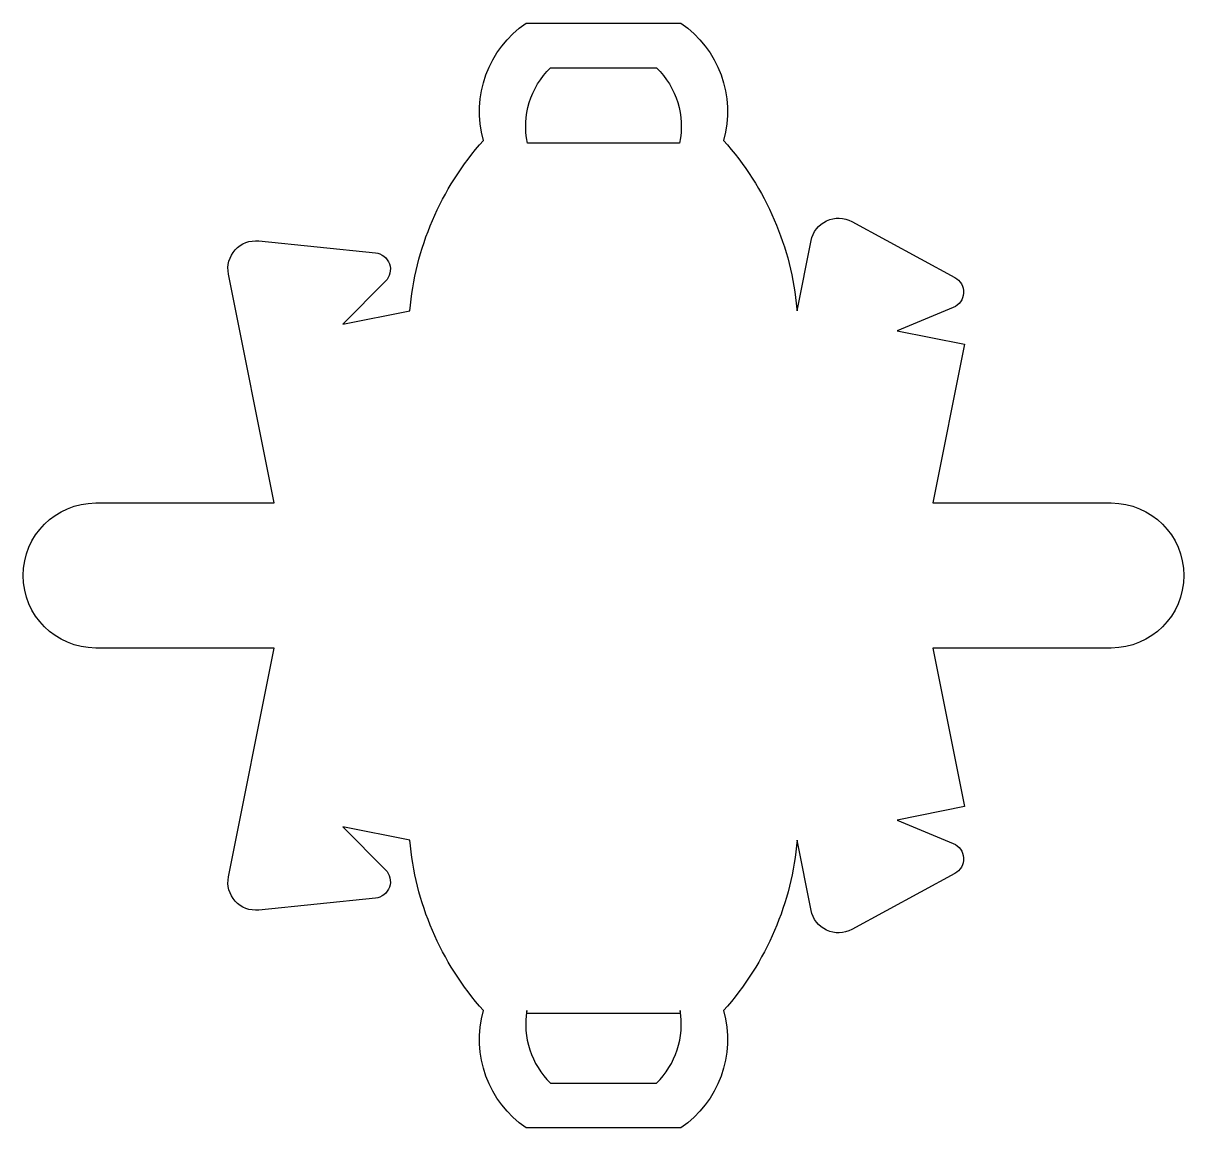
# Model space of a CAD drawing. Header units: centimetres. Extents: x -11.5 to 11.5, y -11 to 11.
import ezdxf

# ---------------------------------------------------------------- set-up
doc = ezdxf.new("R2010")
doc.units = ezdxf.units.CM
doc.header["$MEASUREMENT"] = 0
doc.layers.add('Camada 1', color=7, linetype='Continuous')

msp = doc.modelspace()

# ---------------------------------------------------------------- linework, layer by layer
at = {"layer": 'Camada 1'}
for points, knots in [([(-6.53264, 1.43936), (-6.53264, 1.43936), (-10.07578, 1.43936), (-10.07578, 1.43936), (-10.07578, 1.43936), (-10.87099, 1.43936), (-11.51522, 0.79502), (-11.51522, -0.00003), (-11.51522, -0.00003), (-11.51522, -0.79489), (-10.87099, -1.43942), (-10.07578, -1.43942), (-10.07578, -1.43942), (-10.07578, -1.43942), (-6.53262, -1.43941), (-6.53262, -1.43941), (-6.53262, -1.43941), (-6.53262, -1.43941), (-7.44107, -5.98149), (-7.44107, -5.98149), (-7.44107, -5.98149), (-7.47565, -6.15397), (-7.4262, -6.33249), (-7.30796, -6.46269), (-7.30796, -6.46269), (-7.18974, -6.59268), (-7.01676, -6.65891), (-6.84184, -6.64094), (-6.84184, -6.64094), (-6.84184, -6.64094), (-4.52766, -6.4039), (-4.52766, -6.4039), (-4.52766, -6.4039), (-4.40037, -6.39075), (-4.29173, -6.3055), (-4.24884, -6.18506), (-4.24884, -6.18506), (-4.20571, -6.06438), (-4.23588, -5.92984), (-4.32618, -5.83906), (-4.32618, -5.83906), (-4.32618, -5.83906), (-5.17584, -4.98541), (-5.17584, -4.98541), (-5.17584, -4.98541), (-5.17584, -4.98541), (-5.17587, -4.98544), (-5.17587, -4.98544), (-5.17587, -4.98544), (-5.17587, -4.98544), (-3.84076, -5.25248), (-3.84076, -5.25248), (-3.84076, -5.25248), (-3.84076, -5.25248), (-3.84072, -5.25248), (-3.84072, -5.25248), (-3.84072, -5.25248), (-3.73764, -6.48224), (-3.24258, -7.67551), (-2.38054, -8.63655), (-2.38054, -8.63655), (-2.62766, -9.51261), (-2.28746, -10.44884), (-1.5352, -10.96168), (-1.5352, -10.96168), (-1.5352, -10.96168), (1.53535, -10.96169), (1.53535, -10.96169), (1.53535, -10.96169), (2.28727, -10.44885), (2.62771, -9.51262), (2.38067, -8.63656), (2.38067, -8.63656), (3.24271, -7.67551), (3.73774, -6.48222), (3.84083, -5.25249), (3.84083, -5.25249), (3.84083, -5.25249), (3.8409, -5.25248), (3.8409, -5.25248), (3.8409, -5.25248), (3.8409, -5.25248), (4.1194, -6.64601), (4.1194, -6.64601), (4.1194, -6.64601), (4.15406, -6.8182), (4.26825, -6.96415), (4.4273, -7.03876), (4.4273, -7.03876), (4.58661, -7.1134), (4.77176, -7.10779), (4.92628, -7.02405), (4.92628, -7.02405), (4.92628, -7.02405), (6.97114, -5.9151), (6.97114, -5.9151), (6.97114, -5.9151), (7.08372, -5.85414), (7.15106, -5.73383), (7.14444, -5.60583), (7.14444, -5.60583), (7.13769, -5.47804), (7.05832, -5.36535), (6.94002, -5.3163), (6.94002, -5.3163), (6.94002, -5.3163), (5.82716, -4.85516), (5.82716, -4.85516), (5.82716, -4.85516), (5.82716, -4.85516), (5.82716, -4.85519), (5.82716, -4.85519), (5.82716, -4.85519), (5.82716, -4.85519), (7.16257, -4.58809), (7.16257, -4.58809), (7.16257, -4.58809), (7.16257, -4.58809), (6.53286, -1.43942), (6.53286, -1.43942), (6.53286, -1.43942), (6.53286, -1.43942), (10.07597, -1.43941), (10.07597, -1.43941), (10.07597, -1.43941), (10.87091, -1.43941), (11.5152, -0.79488), (11.5152, -0.00002), (11.5152, -0.00002), (11.5152, 0.79503), (10.87089, 1.43934), (10.07597, 1.43934), (10.07597, 1.43934), (10.07597, 1.43934), (6.53285, 1.43933), (6.53285, 1.43933), (6.53285, 1.43933), (6.53285, 1.43933), (7.16256, 4.58814), (7.16256, 4.58814), (7.16256, 4.58814), (7.16256, 4.58814), (5.82723, 4.85518), (5.82723, 4.85518), (5.82723, 4.85518), (5.82723, 4.85518), (5.82723, 4.85515), (5.82723, 4.85515), (5.82723, 4.85515), (5.82723, 4.85515), (6.94001, 5.31632), (6.94001, 5.31632), (6.94001, 5.31632), (7.05831, 5.36535), (7.13779, 5.47801), (7.14443, 5.6058), (7.14443, 5.6058), (7.15104, 5.73383), (7.08371, 5.85427), (6.97113, 5.91523), (6.97113, 5.91523), (6.97113, 5.91523), (4.92627, 7.02413), (4.92627, 7.02413), (4.92627, 7.02413), (4.77183, 7.1079), (4.5866, 7.11348), (4.42729, 7.03887), (4.42729, 7.03887), (4.26825, 6.96423), (4.15405, 6.81839), (4.1195, 6.6461), (4.1195, 6.6461), (4.1195, 6.6461), (3.84089, 5.25243), (3.84089, 5.25243), (3.84089, 5.25243), (3.84089, 5.25243), (3.83774, 5.28831), (3.83774, 5.28831), (3.83774, 5.28831), (3.72812, 6.50539), (3.23436, 7.68488), (2.38068, 8.63664), (2.38068, 8.63664), (2.62771, 9.5128), (2.28732, 10.44903), (1.53535, 10.96171), (1.53535, 10.96171), (1.53535, 10.96171), (-1.53519, 10.96171), (-1.53519, 10.96171), (-1.53519, 10.96171), (-2.28745, 10.44903), (-2.62765, 9.5128), (-2.38053, 8.63668), (-2.38053, 8.63668), (-3.24262, 7.67558), (-3.73763, 6.48226), (-3.84069, 5.25247), (-3.84069, 5.25247), (-3.84069, 5.25247), (-3.84074, 5.25247), (-3.84074, 5.25247), (-3.84074, 5.25247), (-3.84074, 5.25247), (-5.17575, 4.98548), (-5.17575, 4.98548), (-5.17575, 4.98548), (-5.17575, 4.98548), (-5.17575, 4.98545), (-5.17575, 4.98545), (-5.17575, 4.98545), (-5.17575, 4.98545), (-4.32607, 5.83915), (-4.32607, 5.83915), (-4.32607, 5.83915), (-4.23587, 5.92996), (-4.20571, 6.06431), (-4.24884, 6.18517), (-4.24884, 6.18517), (-4.29176, 6.30571), (-4.40029, 6.39083), (-4.52766, 6.40401), (-4.52766, 6.40401), (-4.52766, 6.40401), (-6.84184, 6.64105), (-6.84184, 6.64105), (-6.84184, 6.64105), (-7.01676, 6.65888), (-7.18974, 6.59274), (-7.30796, 6.46275), (-7.30796, 6.46275), (-7.4262, 6.33265), (-7.47565, 6.15406), (-7.44107, 5.98158), (-7.44107, 5.98158), (-7.44107, 5.98158), (-6.53264, 1.43936), (-6.53264, 1.43936)], [0, 0, 0, 0, 0.01639344, 0.01639344, 0.01639344, 0.01639344, 0.03278689, 0.03278689, 0.03278689, 0.03278689, 0.04918033, 0.04918033, 0.04918033, 0.04918033, 0.06557377, 0.06557377, 0.06557377, 0.06557377, 0.08196721, 0.08196721, 0.08196721, 0.08196721, 0.09836066, 0.09836066, 0.09836066, 0.09836066, 0.1147541, 0.1147541, 0.1147541, 0.1147541, 0.13114754, 0.13114754, 0.13114754, 0.13114754, 0.14754098, 0.14754098, 0.14754098, 0.14754098, 0.16393443, 0.16393443, 0.16393443, 0.16393443, 0.18032787, 0.18032787, 0.18032787, 0.18032787, 0.19672131, 0.19672131, 0.19672131, 0.19672131, 0.21311475, 0.21311475, 0.21311475, 0.21311475, 0.2295082, 0.2295082, 0.2295082, 0.2295082, 0.24590164, 0.24590164, 0.24590164, 0.24590164, 0.26229508, 0.26229508, 0.26229508, 0.26229508, 0.27868852, 0.27868852, 0.27868852, 0.27868852, 0.29508197, 0.29508197, 0.29508197, 0.29508197, 0.31147541, 0.31147541, 0.31147541, 0.31147541, 0.32786885, 0.32786885, 0.32786885, 0.32786885, 0.3442623, 0.3442623, 0.3442623, 0.3442623, 0.36065574, 0.36065574, 0.36065574, 0.36065574, 0.37704918, 0.37704918, 0.37704918, 0.37704918, 0.39344262, 0.39344262, 0.39344262, 0.39344262, 0.40983607, 0.40983607, 0.40983607, 0.40983607, 0.42622951, 0.42622951, 0.42622951, 0.42622951, 0.44262295, 0.44262295, 0.44262295, 0.44262295, 0.45901639, 0.45901639, 0.45901639, 0.45901639, 0.47540984, 0.47540984, 0.47540984, 0.47540984, 0.49180328, 0.49180328, 0.49180328, 0.49180328, 0.50819672, 0.50819672, 0.50819672, 0.50819672, 0.52459016, 0.52459016, 0.52459016, 0.52459016, 0.54098361, 0.54098361, 0.54098361, 0.54098361, 0.55737705, 0.55737705, 0.55737705, 0.55737705, 0.57377049, 0.57377049, 0.57377049, 0.57377049, 0.59016393, 0.59016393, 0.59016393, 0.59016393, 0.60655738, 0.60655738, 0.60655738, 0.60655738, 0.62295082, 0.62295082, 0.62295082, 0.62295082, 0.63934426, 0.63934426, 0.63934426, 0.63934426, 0.6557377, 0.6557377, 0.6557377, 0.6557377, 0.67213115, 0.67213115, 0.67213115, 0.67213115, 0.68852459, 0.68852459, 0.68852459, 0.68852459, 0.70491803, 0.70491803, 0.70491803, 0.70491803, 0.72131148, 0.72131148, 0.72131148, 0.72131148, 0.73770492, 0.73770492, 0.73770492, 0.73770492, 0.75409836, 0.75409836, 0.75409836, 0.75409836, 0.7704918, 0.7704918, 0.7704918, 0.7704918, 0.78688525, 0.78688525, 0.78688525, 0.78688525, 0.80327869, 0.80327869, 0.80327869, 0.80327869, 0.81967213, 0.81967213, 0.81967213, 0.81967213, 0.83606557, 0.83606557, 0.83606557, 0.83606557, 0.85245902, 0.85245902, 0.85245902, 0.85245902, 0.86885246, 0.86885246, 0.86885246, 0.86885246, 0.8852459, 0.8852459, 0.8852459, 0.8852459, 0.90163934, 0.90163934, 0.90163934, 0.90163934, 0.91803279, 0.91803279, 0.91803279, 0.91803279, 0.93442623, 0.93442623, 0.93442623, 0.93442623, 0.95081967, 0.95081967, 0.95081967, 0.95081967, 0.96721311, 0.96721311, 0.96721311, 0.96721311, 1, 1, 1, 1]), ([(1.05219, 10.07607), (1.05219, 10.07607), (-1.05206, 10.07607), (-1.05206, 10.07607), (-1.05206, 10.07607), (-1.44917, 9.68816), (-1.62166, 9.12489), (-1.50982, 8.58131), (-1.50982, 8.58131), (-1.50982, 8.58131), (1.51006, 8.58131), (1.51006, 8.58131), (1.51006, 8.58131), (1.62174, 9.1249), (1.4491, 9.68817), (1.05219, 10.07607)], [0, 0, 0, 0, 0.2, 0.2, 0.2, 0.2, 0.4, 0.4, 0.4, 0.4, 0.6, 0.6, 0.6, 0.6, 1, 1, 1, 1]), ([(1.05219, -10.07592), (1.05219, -10.07592), (-1.05206, -10.07592), (-1.05206, -10.07592), (-1.05206, -10.07592), (-1.43486, -9.70196), (-1.60985, -9.16409), (-1.52027, -8.63659), (-1.52027, -8.63659), (-1.52027, -8.63659), (-1.52027, -8.69184), (-1.52027, -8.69184), (-1.52027, -8.69184), (-1.52027, -8.69184), (1.5203, -8.69183), (1.5203, -8.69183), (1.5203, -8.69183), (1.5203, -8.69183), (1.5203, -8.63658), (1.5203, -8.63658), (1.5203, -8.63658), (1.60986, -9.16408), (1.43502, -9.70195), (1.05219, -10.07592)], [0, 0, 0, 0, 0.14285714, 0.14285714, 0.14285714, 0.14285714, 0.28571429, 0.28571429, 0.28571429, 0.28571429, 0.42857143, 0.42857143, 0.42857143, 0.42857143, 0.57142857, 0.57142857, 0.57142857, 0.57142857, 0.71428571, 0.71428571, 0.71428571, 0.71428571, 1, 1, 1, 1])]:
    msp.add_open_spline(points, degree=3, knots=knots, dxfattribs=at)

doc.saveas('drawing.dxf')
